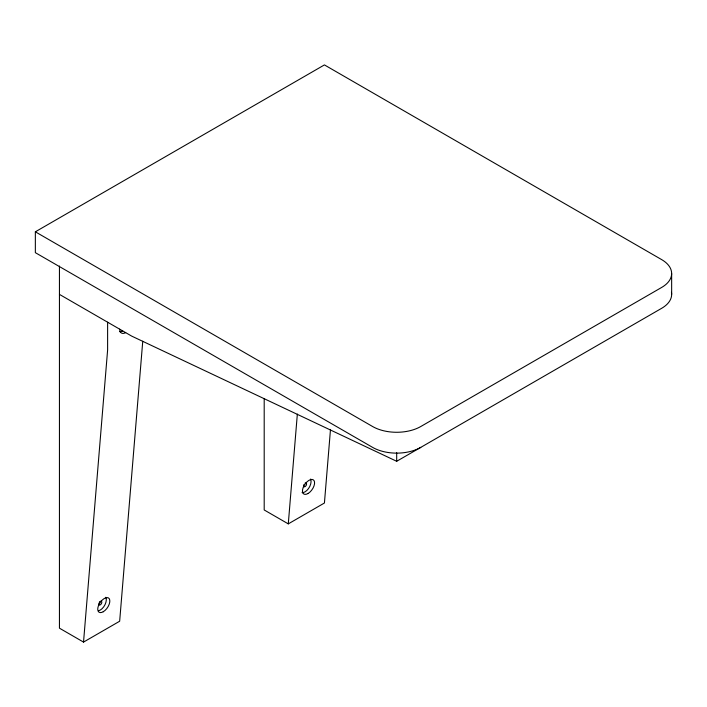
<?xml version="1.0" encoding="UTF-8"?>
<svg xmlns="http://www.w3.org/2000/svg" width="707" height="707" viewBox="0 0 707 707"><rect width="100%" height="100%" fill="white"/><g stroke="black" fill="none" stroke-linecap="round" stroke-linejoin="round"><path stroke-width="1.06" d="M59.441 266.026L59.441 628.178L83.532 642.089L107.614 350.018L107.614 322.206M142.752 341.234L119.66 621.232L83.532 642.089M264.197 398.704L264.197 509.968L288.288 523.878L297.347 414.072M330.487 429.449L324.425 503.013L288.288 523.878M35.35 231.808L324.425 64.911L661.672 259.619A34.069 19.672 0 0 1 661.672 287.431L420.78 426.515A34.069 19.672 0 0 1 372.598 426.515L35.35 231.808L35.35 252.664L372.598 447.372A34.069 19.672 0 0 0 420.78 447.372M59.441 294.386L131.705 336.117L396.689 461.282L661.672 308.296A34.069 19.672 0 0 0 671.464 292.336M98.733 610.707L100.297 610.044A8.519 4.914 -60 0 0 106.112 597.936L105.811 597.265M310.567 479.054L310.868 479.717A8.519 4.914 -60 0 1 305.053 491.833L303.497 492.496A8.519 4.914 -60 0 1 302.039 492.638M671.65 273.529L671.65 294.386M396.689 452.727L396.689 461.282M305.053 483.137A2.13 1.228 -60 0 1 306.555 483.853A2.13 1.228 -60 0 1 305.318 486.434A2.13 1.228 -60 0 1 303.595 486.169M303.595 485.267A2.13 1.228 -60 0 1 303.745 484.755M125.687 332.635A8.519 4.914 -60 0 1 119.66 329.162M100.686 601.189A2.13 1.228 -60 0 1 101.746 602.7A2.13 1.228 -60 0 1 99.899 604.998A2.13 1.228 -60 0 1 98.839 603.478M99.227 602.479A2.13 1.228 -60 0 1 99.537 602.019M99.899 601.639A2.13 1.228 -60 0 1 100.297 601.357M122.673 330.903A8.519 4.914 -60 0 1 119.66 331.707M307.996 493.53L306.458 494.202A8.546 4.463 -55.7 0 1 304.054 485.656A8.546 4.463 -55.7 0 1 314.023 480.583L314.5 481.812A8.546 4.463 -55.7 0 1 307.996 493.539M103.24 611.749L101.702 612.421A8.537 4.463 -55.7 0 1 99.351 603.813A8.537 4.463 -55.7 0 1 109.302 598.749L109.744 600.031A8.546 4.463 -55.7 0 1 103.24 611.758"/></g></svg>
